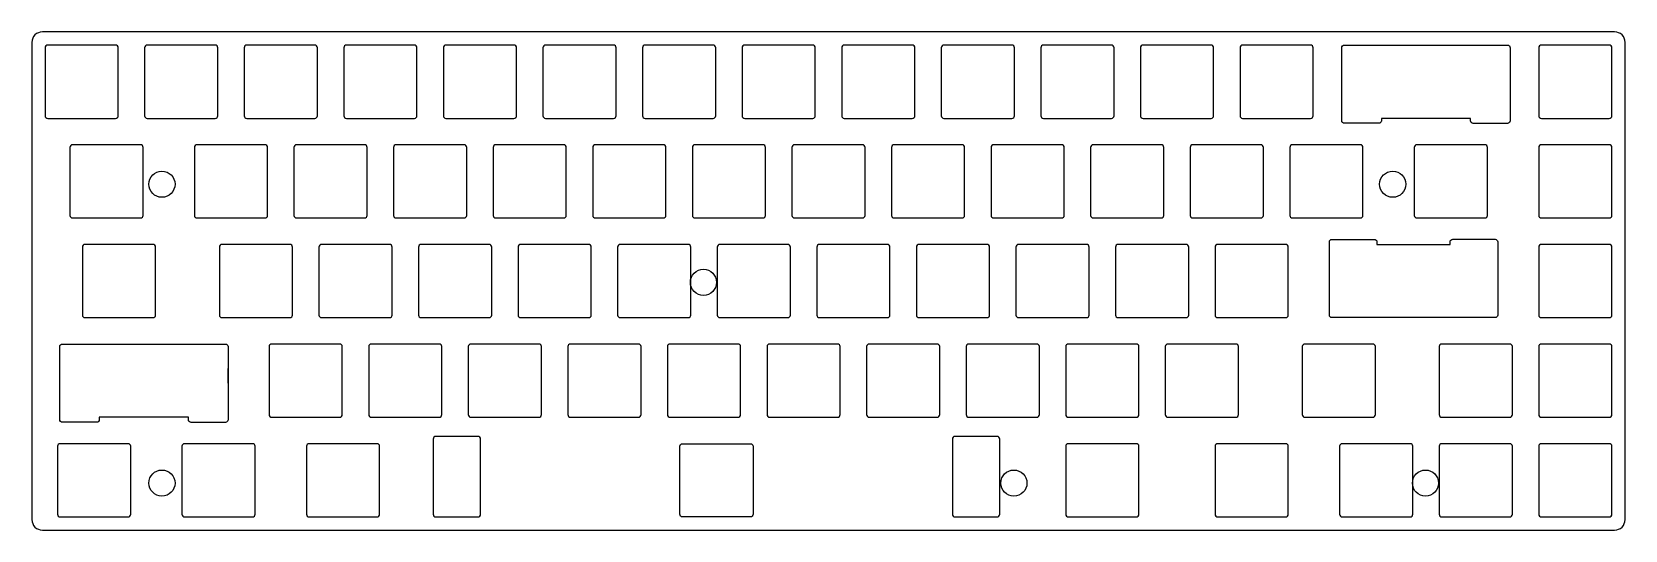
# Model space of a CAD drawing. Header units: millimetres. Extents: x 0 to 305, y 0 to 96.
import ezdxf

# ---------------------------------------------------------------- set-up
doc = ezdxf.new("R2010")
doc.units = ezdxf.units.MM
doc.layers.get('0').update_dxf_attribs({"linetype": 'CONTINUOUS'})

msp = doc.modelspace()

# ---------------------------------------------------------------- linework, layer by layer
msp.add_line((37.63, 28.33), (37.63, 31.13))
for points in [[(302.89, 95.51), (2.1, 95.51, 0.414214), (0.1, 93.51), (0.1, 2.26, 0.414214), (2.1, 0.26), (302.89, 0.26, 0.414214), (304.89, 2.26), (304.89, 93.51, 0.414214)], [(16.12, 92.98), (3.12, 92.98, 0.414214), (2.62, 92.48), (2.62, 79.48, 0.414214), (3.12, 78.98), (16.12, 78.98, 0.414214), (16.62, 79.48), (16.62, 92.48, 0.414214)], [(22.17, 78.98), (35.17, 78.98, 0.414214), (35.67, 79.48), (35.67, 92.48, 0.414214), (35.17, 92.98), (22.17, 92.98, 0.414214), (21.67, 92.48), (21.67, 79.48, 0.414214)], [(41.22, 78.98), (54.22, 78.98, 0.414214), (54.72, 79.48), (54.72, 92.48, 0.414214), (54.22, 92.98), (41.22, 92.98, 0.414214), (40.72, 92.48), (40.72, 79.48, 0.414214)], [(60.27, 78.98), (73.27, 78.98, 0.414214), (73.77, 79.48), (73.77, 92.48, 0.414214), (73.27, 92.98), (60.27, 92.98, 0.414214), (59.77, 92.48), (59.77, 79.48, 0.414214)], [(92.32, 92.98), (79.32, 92.98, 0.414214), (78.82, 92.48), (78.82, 79.48, 0.414214), (79.32, 78.98), (92.32, 78.98, 0.414214), (92.82, 79.48), (92.82, 92.48, 0.414214)], [(97.87, 92.48), (97.87, 79.48, 0.414214), (98.37, 78.98), (111.37, 78.98, 0.414214), (111.87, 79.48), (111.87, 92.48, 0.414214), (111.37, 92.98), (98.37, 92.98, 0.414214)], [(117.42, 78.98), (130.42, 78.98, 0.414214), (130.92, 79.48), (130.92, 92.48, 0.414214), (130.42, 92.98), (117.42, 92.98, 0.414214), (116.92, 92.48), (116.92, 79.48, 0.414214)], [(149.47, 92.98), (136.47, 92.98, 0.414214), (135.97, 92.48), (135.97, 79.48, 0.414214), (136.47, 78.98), (149.47, 78.98, 0.414214), (149.97, 79.48), (149.97, 92.48, 0.414214)], [(168.52, 92.98), (155.52, 92.98, 0.414214), (155.02, 92.48), (155.02, 79.48, 0.414214), (155.52, 78.98), (168.52, 78.98, 0.414214), (169.02, 79.48), (169.02, 92.48, 0.414214)], [(187.57, 92.98), (174.57, 92.98, 0.414214), (174.07, 92.48), (174.07, 79.48, 0.414214), (174.57, 78.98), (187.57, 78.98, 0.414214), (188.07, 79.48), (188.07, 92.48, 0.414214)], [(206.62, 92.98), (193.62, 92.98, 0.414214), (193.12, 92.48), (193.12, 79.48, 0.414214), (193.62, 78.98), (206.62, 78.98, 0.414214), (207.12, 79.48), (207.12, 92.48, 0.414214)], [(225.67, 92.98), (212.67, 92.98, 0.414214), (212.17, 92.48), (212.17, 79.48, 0.414214), (212.67, 78.98), (225.67, 78.98, 0.414214), (226.17, 79.48), (226.17, 92.48, 0.414214)], [(244.72, 92.98), (231.72, 92.98, 0.414214), (231.22, 92.48), (231.22, 79.48, 0.414214), (231.72, 78.98), (244.72, 78.98, 0.414214), (245.22, 79.48), (245.22, 92.48, 0.414214)], [(275.32, 78.98), (258.27, 78.98), (258.27, 78.53, -0.414214), (257.77, 78.03), (251.19, 78.03, -0.414214), (250.69, 78.53), (250.69, 92.48, -0.414214), (251.19, 92.98), (259.8, 92.98), (273.79, 92.98), (282.39, 92.98, -0.414214), (282.89, 92.48), (282.89, 78.51, -0.414214), (282.39, 78.01), (275.82, 78.01, -0.414214), (275.32, 78.51)], [(301.87, 92.98), (288.87, 92.98, 0.414214), (288.37, 92.48), (288.37, 79.48, 0.414214), (288.87, 78.98), (301.87, 78.98, 0.414214), (302.37, 79.48), (302.37, 92.48, 0.414214)], [(20.88, 73.93), (7.88, 73.93, 0.414214), (7.38, 73.43), (7.38, 60.43, 0.414214), (7.88, 59.93), (20.88, 59.93, 0.414214), (21.38, 60.43), (21.38, 73.43, 0.414214)], [(44.69, 73.93), (31.69, 73.93, 0.414214), (31.19, 73.43), (31.19, 60.43, 0.414214), (31.69, 59.93), (44.69, 59.93, 0.414214), (45.19, 60.43), (45.19, 73.43, 0.414214)], [(63.74, 73.93), (50.74, 73.93, 0.414214), (50.24, 73.43), (50.24, 60.43, 0.414214), (50.74, 59.93), (63.74, 59.93, 0.414214), (64.24, 60.43), (64.24, 73.43, 0.414214)], [(82.79, 73.93), (69.79, 73.93, 0.414214), (69.29, 73.43), (69.29, 60.43, 0.414214), (69.79, 59.93), (82.79, 59.93, 0.414214), (83.29, 60.43), (83.29, 73.43, 0.414214)], [(101.84, 73.93), (88.84, 73.93, 0.414214), (88.34, 73.43), (88.34, 60.43, 0.414214), (88.84, 59.93), (101.84, 59.93, 0.414214), (102.34, 60.43), (102.34, 73.43, 0.414214)], [(120.89, 73.93), (107.9, 73.93, 0.414214), (107.39, 73.43), (107.39, 60.43, 0.414214), (107.9, 59.93), (120.89, 59.93, 0.414214), (121.39, 60.43), (121.39, 73.43, 0.414214)], [(139.94, 73.93), (126.95, 73.93, 0.414214), (126.45, 73.43), (126.45, 60.43, 0.414214), (126.95, 59.93), (139.94, 59.93, 0.414214), (140.44, 60.43), (140.44, 73.43, 0.414214)], [(158.99, 73.93), (146, 73.93, 0.414214), (145.5, 73.43), (145.5, 60.43, 0.414214), (146, 59.93), (158.99, 59.93, 0.414214), (159.49, 60.43), (159.49, 73.43, 0.414214)], [(178.04, 73.93), (165.05, 73.93, 0.414214), (164.54, 73.43), (164.54, 60.43, 0.414214), (165.05, 59.93), (178.04, 59.93, 0.414214), (178.54, 60.43), (178.54, 73.43, 0.414214)], [(197.09, 73.93), (184.1, 73.93, 0.414214), (183.59, 73.43), (183.59, 60.43, 0.414214), (184.1, 59.93), (197.09, 59.93, 0.414214), (197.59, 60.43), (197.59, 73.43, 0.414214)], [(216.14, 73.93), (203.15, 73.93, 0.414214), (202.64, 73.43), (202.64, 60.43, 0.414214), (203.15, 59.93), (216.14, 59.93, 0.414214), (216.64, 60.43), (216.64, 73.43, 0.414214)], [(235.19, 73.93), (222.19, 73.93, 0.414214), (221.69, 73.43), (221.69, 60.43, 0.414214), (222.19, 59.93), (235.19, 59.93, 0.414214), (235.69, 60.43), (235.69, 73.43, 0.414214)], [(254.24, 73.93), (241.25, 73.93, 0.414214), (240.75, 73.43), (240.75, 60.43, 0.414214), (241.25, 59.93), (254.24, 59.93, 0.414214), (254.74, 60.43), (254.74, 73.43, 0.414214)], [(278.06, 73.93), (265.06, 73.93, 0.414214), (264.56, 73.43), (264.56, 60.43, 0.414214), (265.06, 59.93), (278.06, 59.93, 0.414214), (278.56, 60.43), (278.56, 73.43, 0.414214)], [(301.87, 73.93), (288.87, 73.93, 0.414214), (288.37, 73.43), (288.37, 60.43, 0.414214), (288.87, 59.93), (301.87, 59.93, 0.414214), (302.37, 60.43), (302.37, 73.43, 0.414214)], [(23.76, 41.38), (23.76, 54.38, 0.414214), (23.26, 54.88), (10.26, 54.88, 0.414214), (9.76, 54.38), (9.76, 41.38, 0.414214), (10.26, 40.88), (23.26, 40.88, 0.414214)], [(49.46, 54.88), (36.46, 54.88, 0.414214), (35.96, 54.38), (35.96, 41.38, 0.414214), (36.46, 40.88), (49.46, 40.88, 0.414214), (49.96, 41.38), (49.96, 54.38, 0.414214)], [(69.01, 41.38), (69.01, 54.38, 0.414214), (68.51, 54.88), (55.51, 54.88, 0.414214), (55.01, 54.38), (55.01, 41.38, 0.414214), (55.51, 40.88), (68.51, 40.88, 0.414214)], [(87.56, 54.88), (74.56, 54.88, 0.414214), (74.06, 54.38), (74.06, 41.38, 0.414214), (74.56, 40.88), (87.56, 40.88, 0.414214), (88.06, 41.38), (88.06, 54.38, 0.414214)], [(106.61, 54.88), (93.61, 54.88, 0.414214), (93.11, 54.38), (93.11, 41.38, 0.414214), (93.61, 40.88), (106.61, 40.88, 0.414214), (107.11, 41.38), (107.11, 54.38, 0.414214)], [(126.16, 41.38), (126.16, 54.38, 0.414214), (125.66, 54.88), (112.66, 54.88, 0.414214), (112.16, 54.38), (112.16, 41.38, 0.414214), (112.66, 40.88), (125.66, 40.88, 0.414214)], [(145.21, 41.38), (145.21, 54.38, 0.414214), (144.71, 54.88), (131.71, 54.88, 0.414214), (131.21, 54.38), (131.21, 41.38, 0.414214), (131.71, 40.88), (144.71, 40.88, 0.414214)], [(163.76, 54.88), (150.76, 54.88, 0.414214), (150.26, 54.38), (150.26, 41.38, 0.414214), (150.76, 40.88), (163.76, 40.88, 0.414214), (164.26, 41.38), (164.26, 54.38, 0.414214)], [(182.81, 54.88), (169.81, 54.88, 0.414214), (169.31, 54.38), (169.31, 41.38, 0.414214), (169.81, 40.88), (182.81, 40.88, 0.414214), (183.31, 41.38), (183.31, 54.38, 0.414214)], [(188.36, 54.38), (188.36, 41.38, 0.414214), (188.86, 40.88), (201.86, 40.88, 0.414214), (202.36, 41.38), (202.36, 54.38, 0.414214), (201.86, 54.88), (188.86, 54.88, 0.414214)], [(220.91, 54.88), (207.91, 54.88, 0.414214), (207.41, 54.38), (207.41, 41.38, 0.414214), (207.91, 40.88), (220.91, 40.88, 0.414214), (221.41, 41.38), (221.41, 54.38, 0.414214)], [(239.96, 54.88), (226.96, 54.88, 0.414214), (226.46, 54.38), (226.46, 41.38, 0.414214), (226.96, 40.88), (239.96, 40.88, 0.414214), (240.46, 41.38), (240.46, 54.38, 0.414214)], [(257.41, 54.88), (271.41, 54.88), (271.41, 55.36, -0.414214), (271.91, 55.86), (280.01, 55.86, -0.414214), (280.51, 55.36), (280.51, 41.38, -0.414214), (280.01, 40.88), (248.81, 40.88, -0.414214), (248.31, 41.38), (248.31, 55.34, -0.414214), (248.81, 55.84), (256.91, 55.84, -0.414214), (257.41, 55.34)], [(301.87, 54.88), (288.87, 54.88, 0.414214), (288.37, 54.38), (288.37, 41.38, 0.414214), (288.87, 40.88), (301.87, 40.88, 0.414214), (302.37, 41.38), (302.37, 54.38, 0.414214)], [(28.53, 21.83), (14.53, 21.83), (13, 21.83), (13, 21.38, -0.414193), (12.5, 20.88), (5.93, 20.88, -0.414214), (5.43, 21.38), (5.43, 35.33, -0.414214), (5.93, 35.83), (37.13, 35.83, -0.414214), (37.63, 35.33), (37.63, 21.36, -0.414214), (37.13, 20.86), (30.55, 20.86, -0.414214), (30.05, 21.36), (30.05, 21.83)], [(58.98, 35.83), (45.98, 35.83, 0.414214), (45.48, 35.33), (45.48, 22.33, 0.414214), (45.98, 21.83), (58.98, 21.83, 0.414214), (59.48, 22.33), (59.48, 35.33, 0.414214)], [(65.03, 21.83), (78.03, 21.83, 0.414214), (78.53, 22.33), (78.53, 35.33, 0.414214), (78.03, 35.83), (65.03, 35.83, 0.414214), (64.53, 35.33), (64.53, 22.33, 0.414214)], [(97.08, 35.83), (84.08, 35.83, 0.414214), (83.58, 35.33), (83.58, 22.33, 0.414214), (84.08, 21.83), (97.08, 21.83, 0.414214), (97.58, 22.33), (97.58, 35.33, 0.414214)], [(116.13, 35.83), (103.13, 35.83, 0.414214), (102.63, 35.33), (102.63, 22.33, 0.414214), (103.13, 21.83), (116.13, 21.83, 0.414214), (116.63, 22.33), (116.63, 35.33, 0.414214)], [(135.18, 35.83), (122.18, 35.83, 0.414214), (121.68, 35.33), (121.68, 22.33, 0.414214), (122.18, 21.83), (135.18, 21.83, 0.414214), (135.68, 22.33), (135.68, 35.33, 0.414214)], [(154.23, 35.83), (141.23, 35.83, 0.414214), (140.73, 35.33), (140.73, 22.33, 0.414214), (141.23, 21.83), (154.23, 21.83, 0.414214), (154.73, 22.33), (154.73, 35.33, 0.414214)], [(173.28, 35.83), (160.28, 35.83, 0.414214), (159.78, 35.33), (159.78, 22.33, 0.414214), (160.28, 21.83), (173.28, 21.83, 0.414214), (173.78, 22.33), (173.78, 35.33, 0.414214)], [(178.83, 35.33), (178.83, 22.33, 0.414214), (179.33, 21.83), (192.33, 21.83, 0.414214), (192.83, 22.33), (192.83, 35.33, 0.414214), (192.33, 35.83), (179.33, 35.83, 0.414214)], [(211.88, 22.33), (211.88, 35.33, 0.414214), (211.38, 35.83), (198.38, 35.83, 0.414214), (197.88, 35.33), (197.88, 22.33, 0.414214), (198.38, 21.83), (211.38, 21.83, 0.414214)], [(230.43, 35.83), (217.43, 35.83, 0.414214), (216.93, 35.33), (216.93, 22.33, 0.414214), (217.43, 21.83), (230.43, 21.83, 0.414214), (230.93, 22.33), (230.93, 35.33, 0.414214)], [(256.62, 35.83), (243.63, 35.83, 0.414214), (243.13, 35.33), (243.13, 22.33, 0.414214), (243.63, 21.83), (256.62, 21.83, 0.414214), (257.12, 22.33), (257.12, 35.33, 0.414214)], [(269.32, 35.33), (269.32, 22.33, 0.414214), (269.82, 21.83), (282.82, 21.83, 0.414214), (283.32, 22.33), (283.32, 35.33, 0.414214), (282.82, 35.83), (269.82, 35.83, 0.414214)], [(302.37, 22.33), (302.37, 35.33, 0.414214), (301.87, 35.83), (288.87, 35.83, 0.414214), (288.37, 35.33), (288.37, 22.33, 0.414214), (288.87, 21.83), (301.87, 21.83, 0.414214)], [(18.5, 16.78), (5.5, 16.78, 0.414214), (5, 16.28), (5, 3.28, 0.414214), (5.5, 2.78), (18.5, 2.78, 0.414214), (19, 3.28), (19, 16.28, 0.414214)], [(28.81, 16.28), (28.81, 3.28, 0.414214), (29.31, 2.78), (42.31, 2.78, 0.414214), (42.81, 3.28), (42.81, 16.28, 0.414214), (42.31, 16.78), (29.31, 16.78, 0.414214)], [(66.13, 16.78), (53.13, 16.78, 0.414214), (52.63, 16.28), (52.63, 3.28, 0.414214), (53.13, 2.78), (66.13, 2.78, 0.414214), (66.63, 3.28), (66.63, 16.28, 0.414214)], [(76.86, 17.67), (76.86, 3.28, 0.414214), (77.36, 2.78), (85.44, 2.78, 0.414214), (85.94, 3.28), (85.94, 17.67, 0.414214), (85.44, 18.17), (77.36, 18.17, 0.414214)], [(124.56, 16.78), (137.56, 16.78, -0.414214), (138.06, 16.28), (138.06, 3.28, -0.414214), (137.56, 2.78), (124.56, 2.78, -0.414214), (124.06, 3.28), (124.06, 16.28, -0.414214)], [(184.75, 18.17), (176.69, 18.17, 0.414214), (176.19, 17.67), (176.19, 3.28, 0.414214), (176.69, 2.78), (184.75, 2.78, 0.414214), (185.25, 3.28), (185.25, 17.67, 0.414214)], [(211.88, 3.28), (211.88, 16.28, 0.414214), (211.38, 16.78), (198.38, 16.78, 0.414214), (197.88, 16.28), (197.88, 3.28, 0.414214), (198.38, 2.78), (211.38, 2.78, 0.414214)], [(226.46, 16.28), (226.46, 3.28, 0.414214), (226.96, 2.78), (239.96, 2.78, 0.414214), (240.46, 3.28), (240.46, 16.28, 0.414214), (239.96, 16.78), (226.96, 16.78, 0.414214)], [(264.27, 3.28), (264.27, 16.28, 0.414214), (263.77, 16.78), (250.77, 16.78, 0.414214), (250.27, 16.28), (250.27, 3.28, 0.414214), (250.77, 2.78), (263.77, 2.78, 0.414214)], [(282.82, 16.78), (269.82, 16.78, 0.414214), (269.32, 16.28), (269.32, 3.28, 0.414214), (269.82, 2.78), (282.82, 2.78, 0.414214), (283.32, 3.28), (283.32, 16.28, 0.414214)], [(288.87, 2.78), (301.87, 2.78, 0.414214), (302.37, 3.28), (302.37, 16.28, 0.414214), (301.87, 16.78), (288.87, 16.78, 0.414214), (288.37, 16.28), (288.37, 3.28, 0.414214)]]:
    msp.add_lwpolyline(points, format="xyb", close=True)
for centre in [(24.98, 66.39), (260.43, 66.39), (128.57, 47.63), (24.98, 9.25), (187.96, 9.25), (266.7, 9.25)]:
    msp.add_circle(centre, 2.5)

doc.saveas('drawing.dxf')
